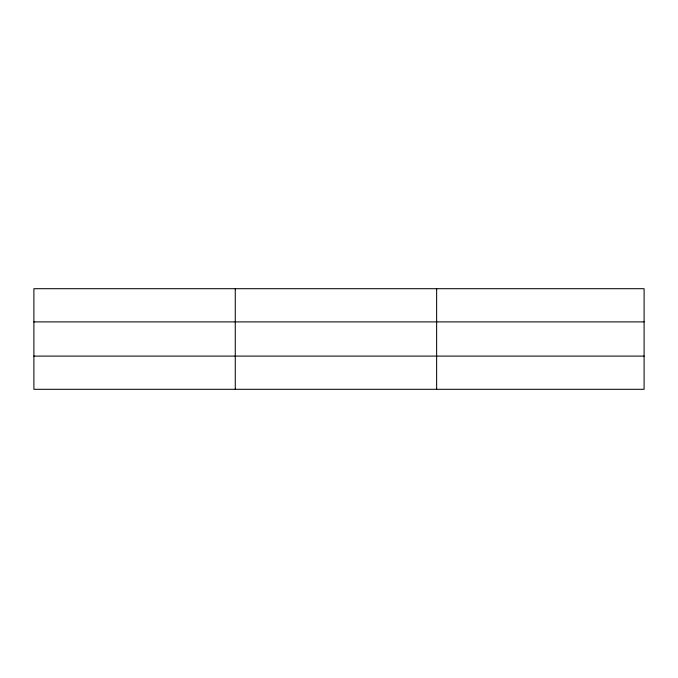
<?xml version="1.0" encoding="UTF-8"?>
<svg xmlns="http://www.w3.org/2000/svg" width="678" height="678" viewBox="0 0 678 678"><rect width="100%" height="100%" fill="white"/><g stroke="black" fill="none" stroke-linecap="round" stroke-linejoin="round"><path stroke-width="1.02" d="M235.266 288.701L235.266 389.299M436.632 288.701L436.632 389.299M644.1 321.897L644.1 288.701L33.9 288.701L33.9 389.299L644.1 389.299L644.1 321.897L33.9 321.897M33.9 356.103L644.1 356.103"/></g></svg>
